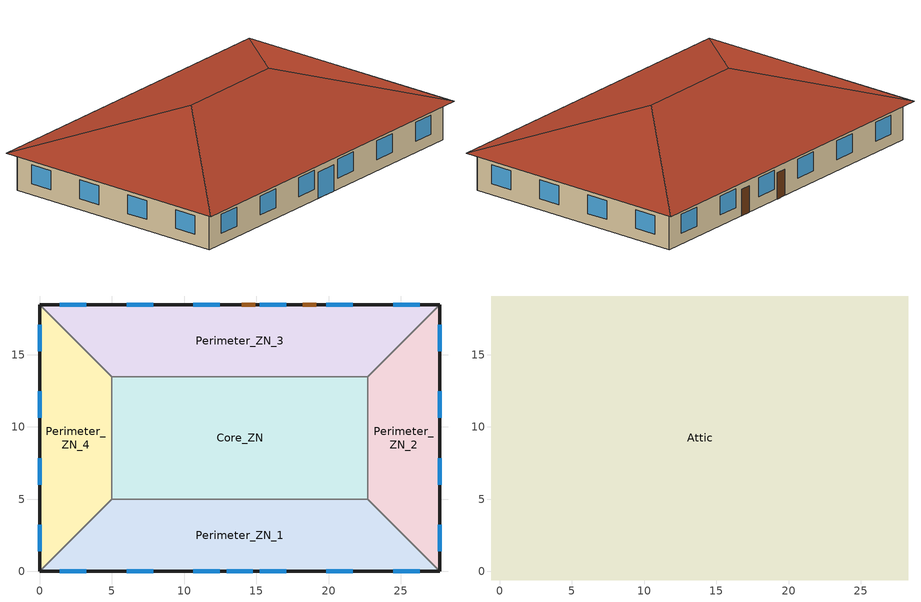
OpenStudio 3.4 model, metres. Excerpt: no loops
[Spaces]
Perimeter_ZN_1
 floor ground (Foundation F 126 Perim 2769 Area 11345): 22.69,5 27.69,0 0,0 5,5 z0
 wall outside: 0,0 27.69,0 z0:3.05
 wall to Perimeter_ZN_4: 5,5 0,0 z0:3.05
 wall to Core_ZN: 22.69,5 5,5 z0:3.05
 wall to Perimeter_ZN_2: 27.69,0 22.69,5 z0:3.05
 window: 1.39,0 3.22,0 / 19.85,0 21.68,0 / 15.24,0 17.07,0 / 6.01,0 7.84,0 / 10.62,0 12.45,0 / 24.47,0 26.3,0 z0.9:2.42; 12.93,0 14.76,0 z0:2.13
Perimeter_ZN_2
 floor ground (Foundation F 126 Perim 1846 Area 673): 27.69,18.46 27.69,0 22.69,5 22.69,13.46 z0
 wall outside: 27.69,0 27.69,18.46 z0:3.05
 wall to Perimeter_ZN_3: 27.69,18.46 22.69,13.46 z0:3.05
 wall to Core_ZN: 22.69,13.46 22.69,5 z0:3.05
 window: 27.69,1.39 27.69,3.22 / 27.69,10.62 27.69,12.45 / 27.69,15.24 27.69,17.07 / 27.69,6.01 27.69,7.84 z0.9:2.42
Perimeter_ZN_3
 floor ground (Foundation F 126 Perim 2769 Area 11345): 27.69,18.46 22.69,13.46 5,13.46 0,18.46 z0
 wall outside: 27.69,18.46 0,18.46 z0:3.05
 wall to Core_ZN: 5,13.46 22.69,13.46 z0:3.05
 wall to Perimeter_ZN_4: 0,18.46 5,13.46 z0:3.05
 window: 21.68,18.46 19.85,18.46 / 7.84,18.46 6.01,18.46 / 17.07,18.46 15.24,18.46 / 12.45,18.46 10.62,18.46 / 26.3,18.46 24.47,18.46 / 3.22,18.46 1.39,18.46 z0.9:2.42
 door: 14.91,18.46 14,18.46 / 19.13,18.46 18.22,18.46 z0:2.13
Perimeter_ZN_4
 floor ground (Foundation F 126 Perim 1846 Area 673): 0,18.46 5,13.46 5,5 0,0 z0
 wall outside: 0,18.46 0,0 z0:3.05
 wall to Core_ZN: 5,5 5,13.46 z0:3.05
 window: 0,3.22 0,1.39 / 0,12.45 0,10.62 / 0,7.84 0,6.01 / 0,17.07 0,15.24 z0.9:2.42
Core_ZN
 floor ground (Foundation F 126 Perim 0 Area 14966): 22.69,13.46 22.69,5 5,5 5,13.46 z0
Attic
 floor outside: 28.29,19.06 27.69,18.46 0,18.46 -0.6,19.06 z3.05; -0.6,19.06 0,18.46 0,0 -0.6,-0.6 z3.05; 28.29,19.06 28.29,-0.6 27.69,0 27.69,18.46 z3.05; 27.69,0 28.29,-0.6 -0.6,-0.6 0,0 z3.05
 floor to Perimeter_ZN_4: 0,18.46 5,13.46 5,5 0,0 z3.05
 floor to Perimeter_ZN_1: 22.69,5 27.69,0 0,0 5,5 z3.05
 floor to Perimeter_ZN_2: 27.69,18.46 27.69,0 22.69,5 22.69,13.46 z3.05
 floor to Core_ZN: 22.69,13.46 22.69,5 5,5 5,13.46 z3.05
 floor to Perimeter_ZN_3: 27.69,18.46 22.69,13.46 5,13.46 0,18.46 z3.05
 roof outside: 18.46,9.23,6.33 28.29,-0.6,3.05 28.29,19.06,3.05; 18.46,9.23,6.33 28.29,19.06,3.05 -0.6,19.06,3.05 9.23,9.23,6.33; 9.23,9.23,6.33 -0.6,-0.6,3.05 28.29,-0.6,3.05 18.46,9.23,6.33; 9.23,9.23,6.33 -0.6,19.06,3.05 -0.6,-0.6,3.05
[Site]
Atlanta-Hartsfield Jackson Intl AP_GA_USA: Latitude {deg}=33.63; Longitude {deg}=-84.43; Time Zone {hr}=-5; Elevation {m}=308; Terrain=City
[Building]
-SmallOffice-ASHRAE 169-2013-3A created: 2022-11-29 07:54:34 -0700: North Axis {deg}=0; Default Construction Set=90.1-2016 - SmOffice - ASHRAE 169-2013-3A; Standards Number of Stories=1; Standards Number of Above Ground Stories=1; Standards Building Type=SmallOffice
[ClimateZones]
Climate Zone Institution Name 1=ASHRAE; Climate Zone Document Name 1=ANSI/ASHRAE Standard 169; Climate Zone Document Year 1=2006; Climate Zone Value 1=3A
[Site:WaterMainsTemperature]
Calculation Method=Correlation; Annual Average Outdoor Air Temperature {C}=16.6; Maximum Difference In Monthly Average Outdoor Air Temperatures {deltaC}=22.5
[SizingPeriod:DesignDay] Barometric Pressure {Pa}=97621; Rain Indicator=No; Snow Indicator=No; Day of Month=21; Daylight Saving Time Indicator=No; Humidity Condition Type=Wetbulb; Dry-Bulb Temperature Range Modifier Type=DefaultMultipliers
Name | Maximum Dry-Bulb Temperature {C} | Daily Dry-Bulb Temperature Range {deltaC} | Wind Speed {m/s} | Wind Direction {deg} | Month | Day Type | Wetbulb or DewPoint at Maximum Dry-Bulb {C} | Solar Model Indicator | ASHRAE Clear Sky Optical Depth for Beam Irradiance | ASHRAE Clear Sky Optical Depth for Diffuse Irradiance | Sky Clearness
Atlanta-Hartsfield.Jackson.Intl.AP_GA_USA Ann Clg .4% Condns DB=>MWB | 34.4 | 9.5 | 4 | 300 | 7 | SummerDesignDay | 23.5 | ASHRAETau | 0.556 | 1.779
Atlanta-Hartsfield.Jackson.Intl.AP_GA_USA Ann Htg 99.6% Condns DB | -6.3 | 0 | 5.3 | 320 | 1 | WinterDesignDay | -6.3 | ASHRAEClearSky |  |  | 0
[Site:GroundTemperature:FCfactorMethod]
January Ground Temperature {C}=16; February Ground Temperature {C}=11.9; March Ground Temperature {C}=7.7; April Ground Temperature {C}=4; May Ground Temperature {C}=7.9; June Ground Temperature {C}=13.8; July Ground Temperature {C}=17.2; August Ground Temperature {C}=20.8; September Ground Temperature {C}=24.8; October Ground Temperature {C}=26.1; November Ground Temperature {C}=26.5; December Ground Temperature {C}=22.5
[Material:NoMass] Thermal Absorptance=0.9; Solar Absorptance=0.7
Name | Roughness | Thermal Resistance {m2-K/W} | Visible Absorptance
CP02 CARPET PAD | VeryRough | 0.21648 | 0.8
Typical Insulation R-10.94 | Smooth | 1.92744 | 0.7
Typical Carpet Pad | Smooth | 0.21648 | 0.8
Typical Insulation R-9.06 | Smooth | 1.59504 | 0.7
Typical Insulation R-35.4; Typical Insulation R-35.4 1 | Smooth | 6.23479 | 0.7
Typical Insulation R-1.85 | Smooth | 0.326262 | 0.7
Typical Insulation R-2.38 | Smooth | 0.418404 | 0.7
[Material]
Name | Roughness | Thickness {m} | Conductivity {W/m-K} | Density {kg/m3} | Specific Heat {J/kg-K} | Thermal Absorptance | Solar Absorptance | Visible Absorptance
100mm Normalweight concrete floor | MediumSmooth | 0.1016 | 2.31 | 2322 | 832
G01 13mm gypsum board | Smooth | 0.0127 | 0.16 | 800 | 1090 | 0.9 | 0.7 | 0.5
4 in. Normalweight Concrete Floor | MediumRough | 0.1016 | 2.31 | 2322 | 832 | 0.9 | 0.7 | 0.7
25mm Stucco | Smooth | 0.0254 | 0.72 | 1856 | 840 | 0.9 | 0.7 | 0.7
5/8 in. Gypsum Board | MediumSmooth | 0.0159 | 0.16 | 800 | 1090 | 0.9 | 0.7 | 0.7
8 in. Normalweight Concrete Floor | MediumRough | 0.2032 | 2.31 | 2322 | 832 | 0.9 | 0.7 | 0.7
8 in. Concrete Block Basement Wall | MediumRough | 0.2032 | 1.326 | 1842 | 912 | 0.9 | 0.7 | 0.7
F08 Metal surface | Smooth | 0.0008 | 45.28 | 7824 | 500 | 0.9 | 0.7 | 0.7
G05 25mm wood | MediumSmooth | 0.0254 | 0.15 | 608 | 1630 | 0.9 | 0.5 | 0.5
5/8 in. Plywood | Smooth | 0.0159 | 0.12 | 544 | 1210 | 0.9 | 0.7 | 0.7
Asphalt Shingles | VeryRough | 0.0032 | 0.04 | 1120 | 1260 | 0.9 | 0.7 | 0.7
Std Wood 6inch | MediumSmooth | 0.15 | 0.12 | 540 | 1210 | 0.9 | 0.7 | 0.7
[Construction]
Typical Insulated Exterior Mass Floor R-13.51: Typical Insulation R-10.94, 4 in. Normalweight Concrete Floor, Typical Carpet Pad
Typical Insulated Wood Framed Exterior Wall R-11.24: 25mm Stucco, 5/8 in. Gypsum Board, Typical Insulation R-9.06, 5/8 in. Gypsum Board
Typical Wood Joist Attic Floor R-37.04: 5/8 in. Gypsum Board, Typical Insulation R-35.4
Typical Interior Floor: 100mm Normalweight concrete floor, CP02 CARPET PAD
Typical Interior Wall: G01 13mm gypsum board, G01 13mm gypsum board
Typical Interior Ceiling: CP02 CARPET PAD, 100mm Normalweight concrete floor
Typical Insulated Carpeted 8in Slab Floor: 8 in. Normalweight Concrete Floor, Typical Carpet Pad
Typical Insulated Basement Mass Wall: 8 in. Concrete Block Basement Wall
U 0.45 SHGC 0.25 Simple Glazing Window Weighted U-0.45 SHGC 0.25: U 0.45 SHGC 0.25 Simple Glazing U-0.45 SHGC 0.25
U 0.45 SHGC 0.25 Simple Glazing Window Weighted U-0.45 SHGC 0.25 1: U 0.45 SHGC 0.25 Simple Glazing U-0.45 SHGC 0.25 1
Typical Insulated Metal Door R-2.7: F08 Metal surface, Typical Insulation R-1.85
U 0.45 SHGC 0.25 Simple Glazing Window Weighted U-0.45 SHGC 0.25 2: U 0.45 SHGC 0.25 Simple Glazing U-0.45 SHGC 0.25 2
Typical Overhead Door R-3.23: Typical Insulation R-2.38
U 0.55 SHGC 0.35 Simple Glazing Skylight U-0.55 SHGC 0.35: U 0.55 SHGC 0.35 Simple Glazing U-0.55 SHGC 0.35
Typical Interior Window: Clear 3mm
Typical Interior Door; Typical Interior Partition: G05 25mm wood
Typical Attic Soffit: 5/8 in. Plywood
Typical Uninsulated Wood Joist Attic Roof: Asphalt Shingles, 5/8 in. Plywood
Typical Wood Joist Attic Floor R-37.04 1: 5/8 in. Gypsum Board, Typical Insulation R-35.4 1
InteriorFurnishings: Std Wood 6inch
[Construction:FfactorGroundFloor] F-Factor {W/m-K}=1.26344
Name | Area {m2} | PerimeterExposed {m}
Foundation F 126 Perim 1846 Area 673 | 67.3 | 18.46
Foundation F 126 Perim 0 Area 14966 | 149.6574 | 0
Foundation F 126 Perim 2769 Area 11345 | 113.45 | 27.69
[DefaultConstructionSet]
Name | Default Exterior Surface Constructions | Default Interior Surface Constructions | Default Ground Contact Surface Constructions | Default Exterior SubSurface Constructions | Default Interior SubSurface Constructions | Interior Partition Construction
90.1-2016 - SmOffice - ASHRAE 169-2013-3A | Default Surface Constructions 1 | Default Surface Constructions 2 | Default Surface Constructions 3 | Default Sub Surface Constructions 1 | Default Sub Surface Constructions 2 | Typical Interior Partition
90.1-2016 -  - Attic - ASHRAE 169-2013-3A | Default Surface Constructions 4 | Default Surface Constructions 5 | Default Surface Constructions 6 | Default Sub Surface Constructions 3 | Default Sub Surface Constructions 4
[DefaultSurfaceConstructions]
Name | Floor Construction | Wall Construction | Roof Ceiling Construction
Default Surface Constructions 1 | Typical Insulated Exterior Mass Floor R-13.51 | Typical Insulated Wood Framed Exterior Wall R-11.24 | Typical Wood Joist Attic Floor R-37.04
Default Surface Constructions 2 | Typical Interior Floor | Typical Interior Wall | Typical Interior Ceiling
Default Surface Constructions 3 | Typical Insulated Carpeted 8in Slab Floor | Typical Insulated Basement Mass Wall
Default Surface Constructions 4 | Typical Attic Soffit |  | Typical Uninsulated Wood Joist Attic Roof
Default Surface Constructions 5 | Typical Wood Joist Attic Floor R-37.04 1
Default Surface Constructions 6
[DefaultSubSurfaceConstructions]
Name | Fixed Window Construction | Operable Window Construction | Door Construction | Glass Door Construction | Overhead Door Construction | Skylight Construction | Tubular Daylight Dome Construction | Tubular Daylight Diffuser Construction
Default Sub Surface Constructions 1 | U 0.45 SHGC 0.25 Simple Glazing Window Weighted U-0.45 SHGC 0.25 | U 0.45 SHGC 0.25 Simple Glazing Window Weighted U-0.45 SHGC 0.25 1 | Typical Insulated Metal Door R-2.7 | U 0.45 SHGC 0.25 Simple Glazing Window Weighted U-0.45 SHGC 0.25 2 | Typical Overhead Door R-3.23 | U 0.55 SHGC 0.35 Simple Glazing Skylight U-0.55 SHGC 0.35 | Typical Interior Window | Typical Interior Window
Default Sub Surface Constructions 2 | Typical Interior Window | Typical Interior Window | Typical Interior Door
Default Sub Surface Constructions 3; Default Sub Surface Constructions 4
[WindowMaterial:SimpleGlazingSystem]
Name | U-Factor {W/m2-K} | Solar Heat Gain Coefficient
U 0.45 SHGC 0.25 Simple Glazing U-0.45 SHGC 0.25; U 0.45 SHGC 0.25 Simple Glazing U-0.45 SHGC 0.25 1; U 0.45 SHGC 0.25 Simple Glazing U-0.45 SHGC 0.25 2 | 2.55522 | 0.25
U 0.55 SHGC 0.35 Simple Glazing U-0.55 SHGC 0.35 | 3.12304 | 0.35
[WindowMaterial:Glazing]
Clear 3mm: Optical Data Type=SpectralAverage; Thickness {m}=0.003; Solar Transmittance at Normal Incidence=0.837; Front Side Solar Reflectance at Normal Incidence=0.075; Back Side Solar Reflectance at Normal Incidence=0.075; Visible Transmittance at Normal Incidence=0.898; Front Side Visible Reflectance at Normal Incidence=0.081; Back Side Visible Reflectance at Normal Incidence=0.081; Infrared Transmittance at Normal Incidence=0; Front Side Infrared Hemispherical Emissivity=0.84; Back Side Infrared Hemispherical Emissivity=0.84; Conductivity {W/m-K}=0.9; Dirt Correction Factor for Solar and Visible Transmittance=1; Solar Diffusing=No
[Space]
Name | Space Type | Building Story | Thermal Zone | Part of Total Floor Area
Perimeter_ZN_1 | Office WholeBuilding - Sm Office | Building Story 1 | Perimeter_ZN_1 ZN | Yes
Attic | Office Attic |  | Attic ZN | No
Perimeter_ZN_2 | Office WholeBuilding - Sm Office | Building Story 1 | Perimeter_ZN_2 ZN | Yes
Perimeter_ZN_3 | Office WholeBuilding - Sm Office | Building Story 1 | Perimeter_ZN_3 ZN | Yes
Perimeter_ZN_4 | Office WholeBuilding - Sm Office | Building Story 1 | Perimeter_ZN_4 ZN | Yes
Core_ZN | Office WholeBuilding - Sm Office | Building Story 1 | Core_ZN ZN | Yes
[BuildingStory]
Building Story 1: Nominal Z Coordinate {m}=0
[SpaceType] Standards Building Type=Office
Name | Default Schedule Set | Design Specification Outdoor Air Object | Standards Space Type | Default Construction Set
Office WholeBuilding - Sm Office | Office WholeBuilding - Sm Office Schedule Set | Office WholeBuilding - Sm Office Ventilation | WholeBuilding - Sm Office
Office Attic | Office Attic Schedule Set | Office Attic Ventilation | Attic | 90.1-2016 -  - Attic - ASHRAE 169-2013-3A
[DesignSpecification:OutdoorAir]
Name | Outdoor Air Flow per Person {m3/s-person} | Outdoor Air Flow per Floor Area {m3/s-m2} | Outdoor Air Flow Air Changes per Hour {1/hr} | Outdoor Air Method
Office Attic Ventilation | 0 | 0 | 0
Office WholeBuilding - Sm Office Ventilation |  | 0.0004318 |  | Sum
[DefaultScheduleSet]
Name | Infiltration Schedule | Number of People Schedule | People Activity Level Schedule | Lighting Schedule | Electric Equipment Schedule
Office Attic Schedule Set | OfficeLarge INFIL_SCH_PNNL
Office WholeBuilding - Sm Office Schedule Set | OfficeSmall INFIL_QUARTER_ON_SCH | OfficeSmall BLDG_OCC_SCH | OfficeSmall ACTIVITY_SCH | OfficeSmall BLDG_LIGHT_SCH_2013 | OfficeSmall BLDG_EQUIP_SCH_2013
[ThermostatSetpoint:DualSetpoint]
Name | Heating Setpoint Temperature Schedule | Cooling Setpoint Temperature Schedule
Office Attic Thermostat 1
Office WholeBuilding - Sm Office Thermostat 1; Office WholeBuilding - Sm Office Thermostat 2; Office WholeBuilding - Sm Office Thermostat 3; Office WholeBuilding - Sm Office Thermostat 4; Office WholeBuilding - Sm Office Thermostat 5 | OfficeSmall HTGSETP_SCH_NO_OPTIMUM | OfficeSmall CLGSETP_SCH_NO_OPTIMUM
[People:Definition]
Office WholeBuilding - Sm Office People Definition: Number of People Calculation Method=People/Area; People per Space Floor Area {person/m2}=0.0602779; Fraction Radiant=0.3
[People]
Office WholeBuilding - Sm Office People: People Definition=Office WholeBuilding - Sm Office People Definition; Space or SpaceType=Office WholeBuilding - Sm Office; Work Efficiency Schedule=Work Efficiency Schedule; Clothing Insulation Schedule=Clothing Schedule; Air Velocity Schedule=Air Velocity Schedule; Multiplier=1
[Lights:Definition]
Office WholeBuilding - Sm Office Lights Definition: Design Level Calculation Method=Watts/Area; Watts per Space Floor Area {W/m2}=8.50349; Fraction Radiant=0.7; Fraction Visible=0.2; Return Air Fraction=0
[Lights]
Office WholeBuilding - Sm Office Lights: Lights Definition=Office WholeBuilding - Sm Office Lights Definition; Space or SpaceType=Office WholeBuilding - Sm Office; Fraction Replaceable=1
[ElectricEquipment:Definition]
Office WholeBuilding - Sm Office Elec Equip Definition: Design Level Calculation Method=Watts/Area; Watts per Space Floor Area {W/m2}=6.78126; Fraction Latent=0; Fraction Radiant=0; Fraction Lost=0
[ElectricEquipment]
Office WholeBuilding - Sm Office Elec Equip: Electric Equipment Definition=Office WholeBuilding - Sm Office Elec Equip Definition; Space or SpaceType=Office WholeBuilding - Sm Office
[SpaceInfiltration:DesignFlowRate] Temperature Term Coefficient=0; Velocity Squared Term Coefficient=0
Name | Space or SpaceType | Schedule | Design Flow Rate Calculation Method | Flow per Exterior Surface Area {m3/s-m2} | Constant Term Coefficient | Velocity Term Coefficient | Design Flow Rate {m3/s}
Perimeter_ZN_1 Infiltration | Perimeter_ZN_1 | OfficeSmall INFIL_QUARTER_ON_SCH | Flow/ExteriorArea | 0.000569573 | 0 | 0.224
Perimeter_ZN_2 Infiltration | Perimeter_ZN_2 | OfficeSmall INFIL_QUARTER_ON_SCH | Flow/ExteriorArea | 0.000569573 | 0 | 0.224
Perimeter_ZN_3 Infiltration | Perimeter_ZN_3 | OfficeSmall INFIL_QUARTER_ON_SCH | Flow/ExteriorArea | 0.000569573 | 0 | 0.224
Perimeter_ZN_4 Infiltration | Perimeter_ZN_4 | OfficeSmall INFIL_QUARTER_ON_SCH | Flow/ExteriorArea | 0.000569573 | 0 | 0.224
entry door Infiltration | Perimeter_ZN_1 | OfficeSmall INFIL_Door_Opening_SCH_2013 | Flow/Space |  | 1 | 0 | 0.0764554
attic Infiltration | Attic | Always On | Flow/Space |  | 1 | 0 | 0.2001
[ThermalZone] Use Ideal Air Loads=No
Name | Thermostat
Attic ZN | Office Attic Thermostat 1
Core_ZN ZN | Office WholeBuilding - Sm Office Thermostat 1
Perimeter_ZN_1 ZN | Office WholeBuilding - Sm Office Thermostat 2
Perimeter_ZN_2 ZN | Office WholeBuilding - Sm Office Thermostat 3
Perimeter_ZN_3 ZN | Office WholeBuilding - Sm Office Thermostat 4
Perimeter_ZN_4 ZN | Office WholeBuilding - Sm Office Thermostat 5
[Sizing:Zone]
Attic ZN: Zone Cooling Design Supply Air Temperature Input Method=SupplyAirTemperature; Zone Cooling Design Supply Air Temperature {C}=14; Zone Cooling Design Supply Air Temperature Difference {deltaC}=11.11; Zone Heating Design Supply Air Temperature Input Method=SupplyAirTemperature; Zone Heating Design Supply Air Temperature {C}=40; Zone Heating Design Supply Air Temperature Difference {deltaC}=11.11; Zone Cooling Design Supply Air Humidity Ratio {kg-H2O/kg-air}=0.0085; Zone Heating Design Supply Air Humidity Ratio {kg-H2O/kg-air}=0.008; Cooling Design Air Flow Method=DesignDay; Heating Design Air Flow Method=DesignDay; Account for Dedicated Outdoor Air System=No; Dedicated Outdoor Air System Control Strategy=NeutralSupplyAir; Dedicated Outdoor Air Low Setpoint Temperature for Design {C}=autosize; Dedicated Outdoor Air High Setpoint Temperature for Design {C}=autosize
[AvailabilityManager:NightCycle] Applicability Schedule=Always On Discrete; Control Type=CycleOnAny; Thermostat Tolerance {deltaC}=1; Cycling Run Time {s}=1800
Availability Manager Night Cycle 1; Availability Manager Night Cycle 2; Availability Manager Night Cycle 3; Availability Manager Night Cycle 4; Availability Manager Night Cycle 5
[InternalMass:Definition]
Internal Mass Definition 1: Construction=InteriorFurnishings; Design Level Calculation Method=SurfaceArea/Area; Surface Area per Space Floor Area=2
[InternalMass] Internal Mass Definition=Internal Mass Definition 1; Multiplier=1
Name | Space or SpaceType
Perimeter_ZN_4 Mass | Perimeter_ZN_4
Core_ZN Mass | Core_ZN
Attic Mass | Attic
Perimeter_ZN_3 Mass | Perimeter_ZN_3
Perimeter_ZN_2 Mass | Perimeter_ZN_2
Perimeter_ZN_1 Mass | Perimeter_ZN_1
[Exterior:Lights:Definition]
Name | Design Level {W}
Occ Sensing Exterior Lights Def | 560.6344
NonDimming Exterior Lights Def | 50.7
[Exterior:Lights] Control Option=AstronomicalClock
Name | Exterior Lights Definition | Schedule
Occ Sensing Exterior Lights Def | Occ Sensing Exterior Lights Def | OfficeSmall Exterior_lighting_schedule_b_2016
NonDimming Exterior Lights Def | NonDimming Exterior Lights Def | OfficeSmall Exterior_lighting_schedule_a
[EnergyManagementSystem:Sensor]
Business_Sensor: Output Variable or Output Meter Index Key=OfficeSmall_BUSINESS_SCH; Output Variable or Output Meter=Schedule Value
[EnergyManagementSystem:Actuator] Actuated Component=Office WholeBuilding - Sm Office Lights; Actuated Component Type=Lights; Actuated Component Control Type=Electricity Rate
Core_ZNZN_Light1_Actuator; Perimeter_ZN_1ZN_Light1_Actuator; Perimeter_ZN_2ZN_Light1_Actuator; Perimeter_ZN_3ZN_Light1_Actuator; Perimeter_ZN_4ZN_Light1_Actuator
[EnergyManagementSystem:Program]
SET_Core_ZNZN_Light_EMS_Program: SET Core_ZNZN_LSr_IP=0.093*Core_ZNZN_LSr/Core_ZNZN_Area; IF (Business_Sensor <= 0) && (Core_ZNZN_LSr_IP >= 0.02); SET Core_ZNZN_Light1_Actuator = 0.02*Core_ZNZN_Area/0.09290304; ELSE; SET Core_ZNZN_Light1_Actuator = NULL; ENDIF
SET_Perimeter_ZN_1ZN_Light_EMS_Program: SET Perimeter_ZN_1ZN_LSr_IP=0.093*Perimeter_ZN_1ZN_LSr/Perimeter_ZN_1ZN_Area; IF (Business_Sensor <= 0) && (Perimeter_ZN_1ZN_LSr_IP >= 0.02); SET Perimeter_ZN_1ZN_Light1_Actuator = 0.02*Perimeter_ZN_1ZN_Area/0.09290304; ELSE; SET Perimeter_ZN_1ZN_Light1_Actuator = NULL; ENDIF
SET_Perimeter_ZN_2ZN_Light_EMS_Program: SET Perimeter_ZN_2ZN_LSr_IP=0.093*Perimeter_ZN_2ZN_LSr/Perimeter_ZN_2ZN_Area; IF (Business_Sensor <= 0) && (Perimeter_ZN_2ZN_LSr_IP >= 0.02); SET Perimeter_ZN_2ZN_Light1_Actuator = 0.02*Perimeter_ZN_2ZN_Area/0.09290304; ELSE; SET Perimeter_ZN_2ZN_Light1_Actuator = NULL; ENDIF
SET_Perimeter_ZN_3ZN_Light_EMS_Program: SET Perimeter_ZN_3ZN_LSr_IP=0.093*Perimeter_ZN_3ZN_LSr/Perimeter_ZN_3ZN_Area; IF (Business_Sensor <= 0) && (Perimeter_ZN_3ZN_LSr_IP >= 0.02); SET Perimeter_ZN_3ZN_Light1_Actuator = 0.02*Perimeter_ZN_3ZN_Area/0.09290304; ELSE; SET Perimeter_ZN_3ZN_Light1_Actuator = NULL; ENDIF
SET_Perimeter_ZN_4ZN_Light_EMS_Program: SET Perimeter_ZN_4ZN_LSr_IP=0.093*Perimeter_ZN_4ZN_LSr/Perimeter_ZN_4ZN_Area; IF (Business_Sensor <= 0) && (Perimeter_ZN_4ZN_LSr_IP >= 0.02); SET Perimeter_ZN_4ZN_Light1_Actuator = 0.02*Perimeter_ZN_4ZN_Area/0.09290304; ELSE; SET Perimeter_ZN_4ZN_Light1_Actuator = NULL; ENDIF
[EnergyManagementSystem:ProgramCallingManager]
SET_Core_ZN ZN_Light_EMS_Program_Manager: AfterPredictorAfterHVACManagers; SET_Core_ZNZN_Light_EMS_Program
SET_Perimeter_ZN_1 ZN_Light_EMS_Program_Manager: AfterPredictorAfterHVACManagers; SET_Perimeter_ZN_1ZN_Light_EMS_Program
SET_Perimeter_ZN_2 ZN_Light_EMS_Program_Manager: AfterPredictorAfterHVACManagers; SET_Perimeter_ZN_2ZN_Light_EMS_Program
SET_Perimeter_ZN_3 ZN_Light_EMS_Program_Manager: AfterPredictorAfterHVACManagers; SET_Perimeter_ZN_3ZN_Light_EMS_Program
SET_Perimeter_ZN_4 ZN_Light_EMS_Program_Manager: AfterPredictorAfterHVACManagers; SET_Perimeter_ZN_4ZN_Light_EMS_Program
[Schedule:Constant]
Always On Discrete: Value=1
[Schedule:Ruleset]
Name | Default Day Schedule | Summer Design Day Schedule | Winter Design Day Schedule
OfficeLarge INFIL_SCH_PNNL | OfficeLarge INFIL_SCH_PNNL Default | OfficeLarge INFIL_SCH_PNNL Summer Design Day | OfficeLarge INFIL_SCH_PNNL Winter Design Day
Clothing Schedule | Clothing Schedule Default Winter Clothes
Air Velocity Schedule | Air Velocity Schedule Default
Work Efficiency Schedule | Work Efficiency Schedule Default
OfficeSmall BLDG_OCC_SCH | OfficeSmall BLDG_OCC_SCH Default | OfficeSmall BLDG_OCC_SCH Summer Design Day | OfficeSmall BLDG_OCC_SCH Winter Design Day
OfficeSmall ACTIVITY_SCH | OfficeSmall ACTIVITY_SCH Default | OfficeSmall ACTIVITY_SCH Summer Design Day | OfficeSmall ACTIVITY_SCH Winter Design Day
OfficeSmall BLDG_LIGHT_SCH_2013 | OfficeSmall BLDG_LIGHT_SCH_2013 Default | OfficeSmall BLDG_LIGHT_SCH_2013 Summer Design Day | OfficeSmall BLDG_LIGHT_SCH_2013 Winter Design Day
OfficeSmall BLDG_EQUIP_SCH_2013 | OfficeSmall BLDG_EQUIP_SCH_2013 Default | OfficeSmall BLDG_EQUIP_SCH_2013 Summer Design Day | OfficeSmall BLDG_EQUIP_SCH_2013 Winter Design Day
OfficeSmall INFIL_QUARTER_ON_SCH | OfficeSmall INFIL_QUARTER_ON_SCH Default | OfficeSmall INFIL_QUARTER_ON_SCH Summer Design Day | OfficeSmall INFIL_QUARTER_ON_SCH Winter Design Day
OfficeSmall HTGSETP_SCH_NO_OPTIMUM | OfficeSmall HTGSETP_SCH_NO_OPTIMUM Default | OfficeSmall HTGSETP_SCH_NO_OPTIMUM Summer Design Day | OfficeSmall HTGSETP_SCH_NO_OPTIMUM Winter Design Day
OfficeSmall CLGSETP_SCH_NO_OPTIMUM | OfficeSmall CLGSETP_SCH_NO_OPTIMUM Default | OfficeSmall CLGSETP_SCH_NO_OPTIMUM Summer Design Day | OfficeSmall CLGSETP_SCH_NO_OPTIMUM Winter Design Day
OfficeSmall INFIL_Door_Opening_SCH_2013 | OfficeSmall INFIL_Door_Opening_SCH_2013 Default | OfficeSmall INFIL_Door_Opening_SCH_2013 Summer Design Day | OfficeSmall INFIL_Door_Opening_SCH_2013 Winter Design Day
Always On | Always On Default
OfficeSmall Exterior_lighting_schedule_b_2016 | OfficeSmall Exterior_lighting_schedule_b_2016 Default | OfficeSmall Exterior_lighting_schedule_b_2016 Summer Design Day | OfficeSmall Exterior_lighting_schedule_b_2016 Winter Design Day
OfficeSmall Exterior_lighting_schedule_a | OfficeSmall Exterior_lighting_schedule_a Default | OfficeSmall Exterior_lighting_schedule_a Summer Design Day | OfficeSmall Exterior_lighting_schedule_a Winter Design Day
OfficeSmall_BUSINESS_SCH | OfficeSmall_BUSINESS_SCH Default | OfficeSmall_BUSINESS_SCH Summer Design Day | OfficeSmall_BUSINESS_SCH Winter Design Day
[Schedule:Day]
OfficeLarge INFIL_SCH_PNNL Default; Clothing Schedule Default Winter Clothes; OfficeSmall BLDG_OCC_SCH Summer Design Day; OfficeSmall BLDG_LIGHT_SCH_2013 Summer Design Day; OfficeSmall BLDG_EQUIP_SCH_2013 Summer Design Day; OfficeSmall INFIL_QUARTER_ON_SCH Default; Always On Default; OfficeSmall_BUSINESS_SCH Summer Design Day: 24, 0, 1
OfficeLarge INFIL_SCH_PNNL Summer Design Day; OfficeLarge INFIL_SCH_PNNL SmrDsn|Wkdy Day: 6, 0, 1, 22, 0, 0.25, 24, 0, 1
OfficeLarge INFIL_SCH_PNNL Winter Design Day; OfficeLarge INFIL_SCH_PNNL WntrDsn|Sat Day: 6, 0, 1, 18, 0, 0.25, 24, 0, 1
Clothing Schedule Summer Clothes: 24, 0, 0.5
Air Velocity Schedule Default: 24, 0, 0.2
Work Efficiency Schedule Default; OfficeSmall BLDG_OCC_SCH Default; OfficeSmall BLDG_OCC_SCH Winter Design Day; OfficeSmall BLDG_LIGHT_SCH_2013 Winter Design Day; OfficeSmall BLDG_EQUIP_SCH_2013 Winter Design Day; OfficeSmall INFIL_Door_Opening_SCH_2013 Default; OfficeSmall INFIL_Door_Opening_SCH_2013 Winter Design Day; OfficeSmall INFIL_Door_Opening_SCH_2013 Summer Design Day; OfficeSmall_BUSINESS_SCH Default; OfficeSmall_BUSINESS_SCH Winter Design Day: 24, 0, 0
OfficeSmall BLDG_OCC_SCH Wkdy Day: 6, 0, 0, 7, 0, 0.11, 8, 0, 0.21, 12, 0, 1, 13, 0, 0.53, 17, 0, 1, 18, 0, 0.32, 22, 0, 0.11, 23, 0, 0.05, 24, 0, 0
OfficeSmall ACTIVITY_SCH Default; OfficeSmall ACTIVITY_SCH Winter Design Day; OfficeSmall ACTIVITY_SCH Summer Design Day: 24, 0, 120
OfficeSmall BLDG_LIGHT_SCH_2013 Default; OfficeSmall BLDG_LIGHT_SCH_2013 Default|Wkdy Day: 5, 0, 0.18, 6, 0, 0.23, 7, 0, 0.178641, 8, 0, 0.326215, 12, 0, 0.699031, 13, 0, 0.621361, 17, 0, 0.699031, 18, 0, 0.473788, 20, 0, 0.326215, 22, 0, 0.248544, 23, 0, 0.178641, 24, 0, 0.18
OfficeSmall BLDG_LIGHT_SCH_2013 Wknd Day: 24, 0, 0.18
OfficeSmall BLDG_EQUIP_SCH_2013 Default; OfficeSmall BLDG_EQUIP_SCH_2013 Default|Wkdy Day: 6, 0, 0.409478, 8, 0, 0.479753, 12, 0, 0.959505, 13, 0, 0.901935, 17, 0, 0.959505, 18, 0, 0.479753, 23, 0, 0.191901, 24, 0, 0.163791
OfficeSmall BLDG_EQUIP_SCH_2013 Wknd Day: 24, 0, 0.163791
OfficeSmall INFIL_QUARTER_ON_SCH Summer Design Day; OfficeSmall INFIL_QUARTER_ON_SCH SmrDsn|Wkdy Day: 7, 0, 1, 19, 0, 0.25, 24, 0, 1
OfficeSmall INFIL_QUARTER_ON_SCH Winter Design Day; OfficeSmall INFIL_QUARTER_ON_SCH WntrDsn|Sat Day: 7, 0, 1, 18, 0, 0.25, 24, 0, 1
OfficeSmall HTGSETP_SCH_NO_OPTIMUM Default; OfficeSmall HTGSETP_SCH_NO_OPTIMUM Summer Design Day: 24, 0, 15.56
OfficeSmall HTGSETP_SCH_NO_OPTIMUM Wkdy Day: 6, 0, 15.56, 19, 0, 21.11, 24, 0, 15.56
OfficeSmall HTGSETP_SCH_NO_OPTIMUM Winter Design Day: 24, 0, 21.11
OfficeSmall CLGSETP_SCH_NO_OPTIMUM Default; OfficeSmall CLGSETP_SCH_NO_OPTIMUM Winter Design Day: 24, 0, 29.44
OfficeSmall CLGSETP_SCH_NO_OPTIMUM Summer Design Day: 24, 0, 23.89
OfficeSmall CLGSETP_SCH_NO_OPTIMUM Wkdy Day: 6, 0, 29.44, 18, 0, 23.89, 24, 0, 29.44
OfficeSmall INFIL_Door_Opening_SCH_2013 Wkdy Day: 6, 0, 0, 7, 0, 0.131, 8, 0, 1, 12, 0, 0.131, 13, 0, 1, 17, 0, 0.131, 18, 0, 1, 19, 0, 0.131, 24, 0, 0
OfficeSmall Exterior_lighting_schedule_b_2016 Default; OfficeSmall Exterior_lighting_schedule_b_2016 Winter Design Day; OfficeSmall Exterior_lighting_schedule_b_2016 Summer Design Day: 6, 0, 0.5, 24, 0, 1
OfficeSmall Exterior_lighting_schedule_a Default; OfficeSmall Exterior_lighting_schedule_a Winter Design Day; OfficeSmall Exterior_lighting_schedule_a Summer Design Day: 6, 0, 0, 24, 0, 1
OfficeSmall_BUSINESS_SCH Wkdy Day: 6, 0, 0, 22, 0, 1, 24, 0, 0
[Schedule:Rule] Date Specification Type=DateRange; Start Day=1
Name | Schedule Ruleset | Rule Order | Day Schedule | Apply Monday | Apply Tuesday | Apply Wednesday | Apply Thursday | Apply Friday | Start Month | End Month | End Day | Apply Saturday | Apply Sunday
Schedule Rule 1 | OfficeLarge INFIL_SCH_PNNL | 1 | OfficeLarge INFIL_SCH_PNNL SmrDsn|Wkdy Day | Yes | Yes | Yes | Yes | Yes | 1 | 12 | 31
Schedule Rule 2 | OfficeLarge INFIL_SCH_PNNL | 0 | OfficeLarge INFIL_SCH_PNNL WntrDsn|Sat Day |  |  |  |  |  | 1 | 12 | 31 | Yes
Schedule Rule 3 | Clothing Schedule | 0 | Clothing Schedule Summer Clothes |  |  |  |  |  | 5 | 9 | 30
Schedule Rule 4 | OfficeSmall BLDG_OCC_SCH | 0 | OfficeSmall BLDG_OCC_SCH Wkdy Day | Yes | Yes | Yes | Yes | Yes | 1 | 12 | 31
Schedule Rule 5 | OfficeSmall BLDG_LIGHT_SCH_2013 | 1 | OfficeSmall BLDG_LIGHT_SCH_2013 Default|Wkdy Day | Yes | Yes | Yes | Yes | Yes | 1 | 12 | 31
Schedule Rule 6 | OfficeSmall BLDG_LIGHT_SCH_2013 | 0 | OfficeSmall BLDG_LIGHT_SCH_2013 Wknd Day |  |  |  |  |  | 1 | 12 | 31 | Yes | Yes
Schedule Rule 7 | OfficeSmall BLDG_EQUIP_SCH_2013 | 1 | OfficeSmall BLDG_EQUIP_SCH_2013 Default|Wkdy Day | Yes | Yes | Yes | Yes | Yes | 1 | 12 | 31
Schedule Rule 8 | OfficeSmall BLDG_EQUIP_SCH_2013 | 0 | OfficeSmall BLDG_EQUIP_SCH_2013 Wknd Day |  |  |  |  |  | 1 | 12 | 31 | Yes | Yes
Schedule Rule 9 | OfficeSmall INFIL_QUARTER_ON_SCH | 1 | OfficeSmall INFIL_QUARTER_ON_SCH SmrDsn|Wkdy Day | Yes | Yes | Yes | Yes | Yes | 1 | 12 | 31
Schedule Rule 10 | OfficeSmall INFIL_QUARTER_ON_SCH | 0 | OfficeSmall INFIL_QUARTER_ON_SCH WntrDsn|Sat Day |  |  |  |  |  | 1 | 12 | 31 | Yes
Schedule Rule 11 | OfficeSmall HTGSETP_SCH_NO_OPTIMUM | 0 | OfficeSmall HTGSETP_SCH_NO_OPTIMUM Wkdy Day | Yes | Yes | Yes | Yes | Yes | 1 | 12 | 31
Schedule Rule 12 | OfficeSmall CLGSETP_SCH_NO_OPTIMUM | 0 | OfficeSmall CLGSETP_SCH_NO_OPTIMUM Wkdy Day | Yes | Yes | Yes | Yes | Yes | 1 | 12 | 31
Schedule Rule 15 | OfficeSmall INFIL_Door_Opening_SCH_2013 | 0 | OfficeSmall INFIL_Door_Opening_SCH_2013 Wkdy Day | Yes | Yes | Yes | Yes | Yes | 1 | 12 | 31
Schedule Rule 17 | OfficeSmall_BUSINESS_SCH | 0 | OfficeSmall_BUSINESS_SCH Wkdy Day | Yes | Yes | Yes | Yes | Yes | 1 | 12 | 31
